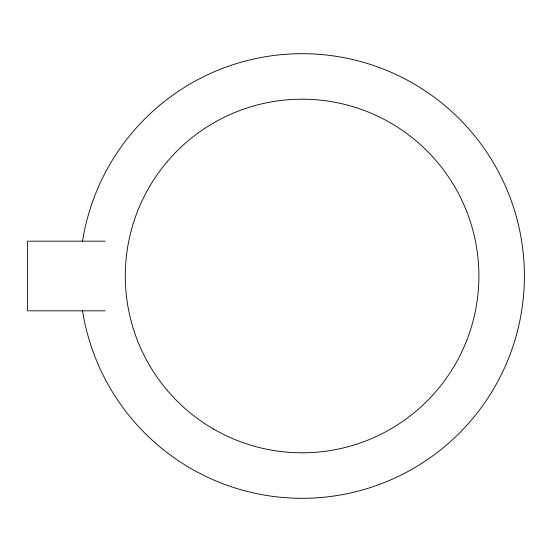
<?xml version="1.0" encoding="UTF-8"?>
<svg xmlns="http://www.w3.org/2000/svg" width="552" height="552" viewBox="0 0 552 552"><rect width="100%" height="100%" fill="white"/><g stroke="black" fill="none" stroke-linecap="round" stroke-linejoin="round"><path stroke-width="0.83" d="M105.025 241.176L27.6 241.176L27.6 310.824L105.025 310.824M82.552 241.024A222.311 222.311 0 0 1 423.225 89.59A222.311 222.311 0 0 1 423.225 462.41A222.311 222.311 0 0 1 82.552 310.976M213.686 429.118A176.806 176.806 0 0 0 478.894 276A176.806 176.806 0 0 0 213.686 122.882A176.806 176.806 0 0 0 213.686 429.118"/></g></svg>
